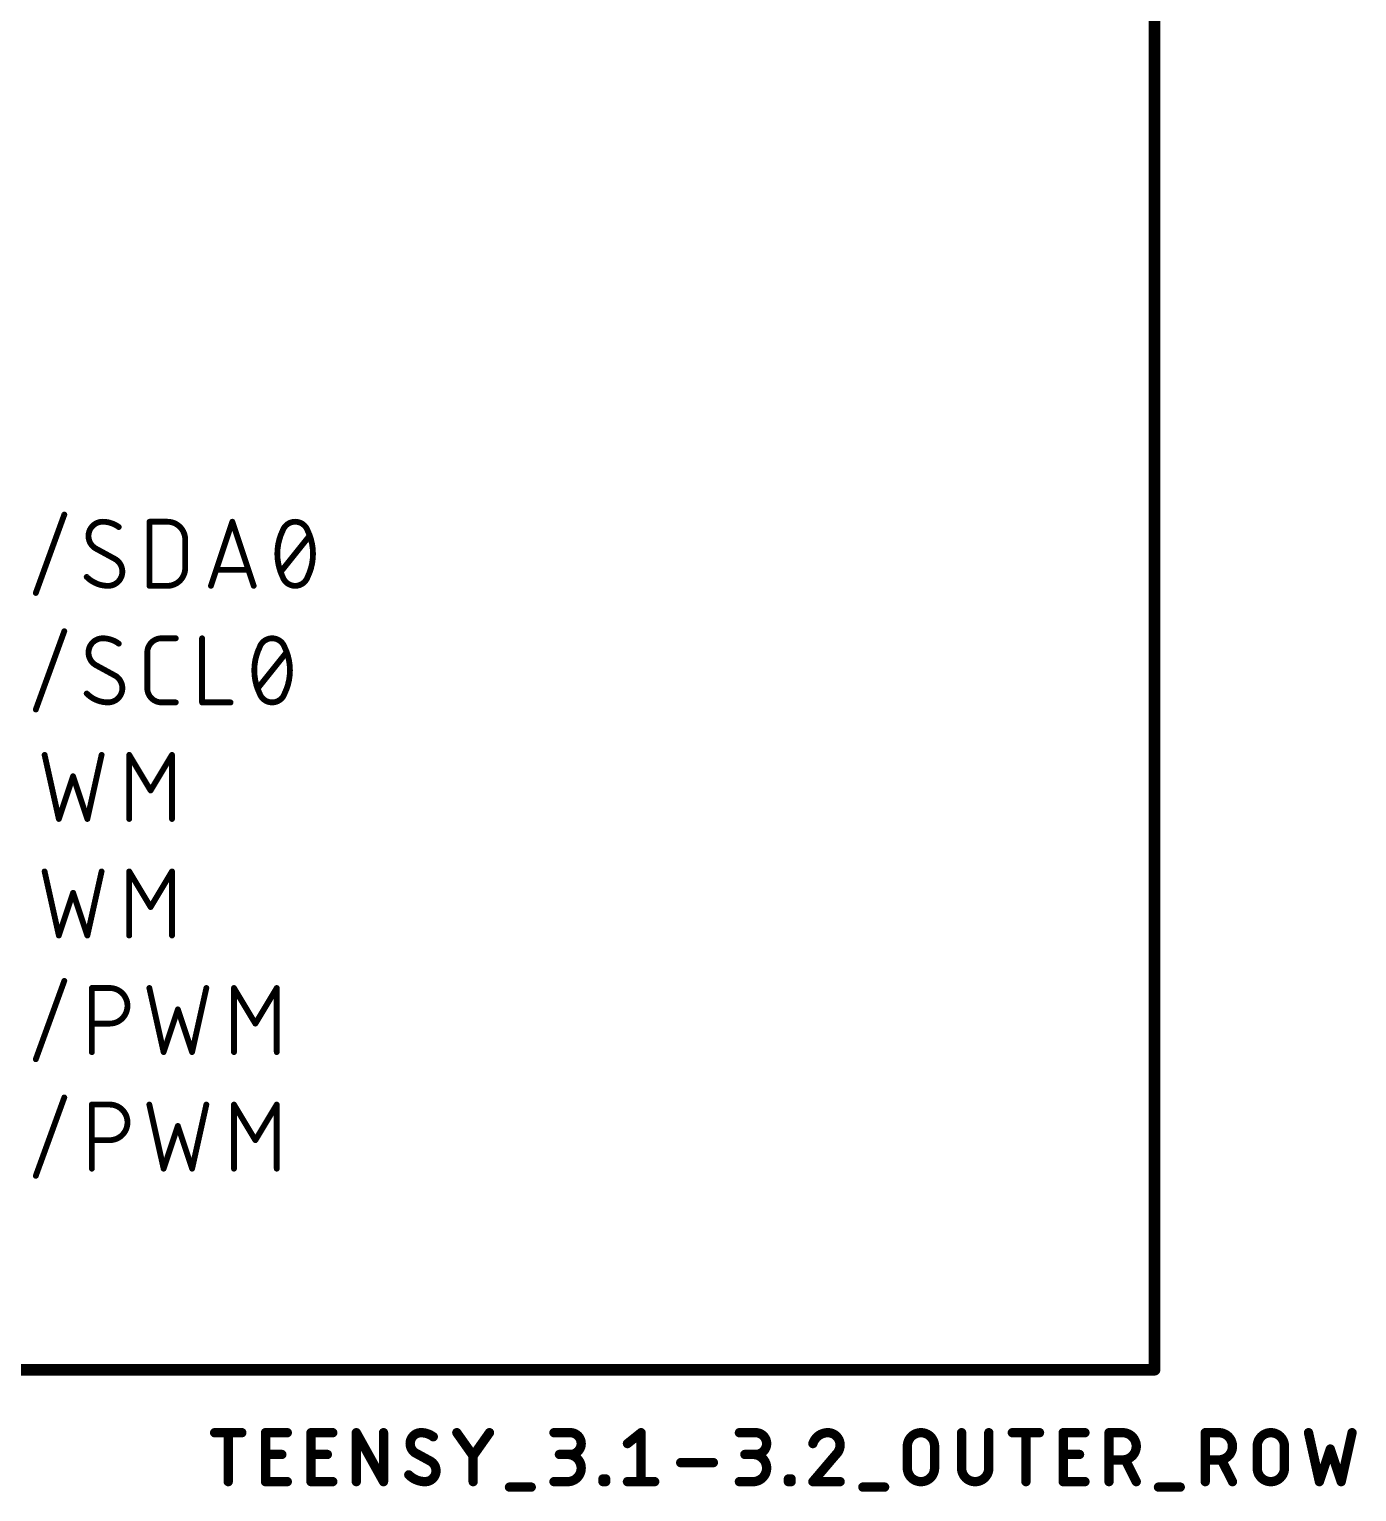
# Model space of a CAD drawing. Extents: x -1 to 180, y 0 to 264.
# Drawn here: x 26.29 to 55.2, y 167.52 to 199.39 of the extents above; entities that cross this region are included whole.
import ezdxf

# ---------------------------------------------------------------- set-up
doc = ezdxf.new("R2010")
doc.units = 0
for name, color, linetype in [('94', 12, 'CONTINUOUS'), ('95', 251, 'CONTINUOUS'), ('96', 251, 'CONTINUOUS')]:
    doc.layers.add(name, color=color, linetype=linetype)

msp = doc.modelspace()

# ---------------------------------------------------------------- linework, layer by layer
at = {"layer": '94', "const_width": 0.254}
for points in [[(50.8, 170.18), (50.8, 238.76)], [(15.24, 170.18), (50.8, 170.18)]]:
    msp.add_lwpolyline(points, dxfattribs=at)
at = {"layer": '94', "const_width": 0.127}
for points in [[(50.7365, 170.18, 1), (50.8635, 170.18)], [(50.8, 170.1165, 1), (50.8, 170.2435)]]:
    msp.add_lwpolyline(points, format="xyb", dxfattribs=at)
at = {"layer": '95', "const_width": 0.127}
for points in [[(26.4329, 187.1063), (27.0538, 188.8137)], [(28.9105, 187.2615), (28.9105, 188.6585)], [(28.9105, 188.6585), (29.2986, 188.6585)], [(30.2474, 187.2615), (30.713, 188.6585)], [(30.713, 188.6585), (31.1787, 187.2615)], [(31.7715, 187.5719), (32.3923, 188.3481)], [(28.1625, 187.8436), (27.7357, 188.0764)], [(29.6866, 188.2704), (29.6866, 187.6496)], [(31.0623, 187.6107), (30.3638, 187.6107)], [(29.2986, 187.2615), (28.9105, 187.2615)], [(26.4329, 184.5663), (27.0538, 186.2737)], [(29.1713, 186.1185), (29.4818, 186.1185)], [(30.054, 186.1185), (30.054, 184.7215)], [(28.8609, 185.0319), (28.8609, 185.8081)], [(31.2695, 185.0319), (31.8904, 185.8081)], [(28.1625, 185.3036), (27.7357, 185.5364)], [(29.4818, 184.7215), (29.1713, 184.7215)], [(30.054, 184.7215), (30.6749, 184.7215)], [(26.6244, 183.5785), (26.9348, 182.1815)], [(27.5557, 182.1815), (27.8662, 183.5785)], [(28.4679, 182.1815), (28.4679, 183.5785)], [(28.4679, 183.5785), (28.9335, 182.8024)], [(28.9335, 182.8024), (29.3992, 183.5785)], [(29.3992, 183.5785), (29.3992, 182.1815)], [(26.9348, 182.1815), (27.2453, 183.1128)], [(27.2453, 183.1128), (27.5557, 182.1815)], [(26.6244, 181.0385), (26.9348, 179.6415)], [(27.5557, 179.6415), (27.8662, 181.0385)], [(28.4679, 179.6415), (28.4679, 181.0385)], [(28.4679, 181.0385), (28.9335, 180.2624)], [(28.9335, 180.2624), (29.3992, 181.0385)], [(29.3992, 181.0385), (29.3992, 179.6415)], [(26.9348, 179.6415), (27.2453, 180.5728)], [(27.2453, 180.5728), (27.5557, 179.6415)], [(26.4329, 176.9463), (27.0538, 178.6537)], [(27.6534, 177.1015), (27.6534, 178.4985)], [(27.6534, 178.4985), (28.0415, 178.4985)], [(28.9058, 178.4985), (29.2163, 177.1015)], [(29.8372, 177.1015), (30.1476, 178.4985)], [(30.7493, 177.1015), (30.7493, 178.4985)], [(30.7493, 178.4985), (31.215, 177.7224)], [(31.215, 177.7224), (31.6806, 178.4985)], [(31.6806, 178.4985), (31.6806, 177.1015)], [(29.2163, 177.1015), (29.5267, 178.0328)], [(29.5267, 178.0328), (29.8372, 177.1015)], [(28.0415, 177.7224), (27.6534, 177.7224)], [(26.4329, 174.4063), (27.0538, 176.1137)], [(27.6534, 174.5615), (27.6534, 175.9585)], [(27.6534, 175.9585), (28.0415, 175.9585)], [(28.9058, 175.9585), (29.2163, 174.5615)], [(29.8372, 174.5615), (30.1476, 175.9585)], [(30.7493, 174.5615), (30.7493, 175.9585)], [(30.7493, 175.9585), (31.215, 175.1824)], [(31.215, 175.1824), (31.6806, 175.9585)], [(31.6806, 175.9585), (31.6806, 174.5615)], [(29.2163, 174.5615), (29.5267, 175.4928)], [(29.5267, 175.4928), (29.8372, 174.5615)], [(28.0415, 175.1824), (27.6534, 175.1824)]]:
    msp.add_lwpolyline(points, dxfattribs=at)
at = {"layer": '95'}
for points, const_width in [([(27.0837, 188.8029, 1), (27.024, 188.8246)], 0.0635), ([(27.8909, 188.6585, 0.4142), (27.5805, 188.3481)], 0.127), ([(28.2402, 188.5421, 0.1623), (27.8909, 188.6585)], 0.127), ([(27.8909, 188.6902, 1), (27.8909, 188.6268)], 0.0635), ([(27.8909, 188.6267, 1), (27.8909, 188.6902)], 0.0635), ([(28.9423, 188.6585, 1), (28.8788, 188.6585)], 0.0635), ([(28.9105, 188.6902, 1), (28.9105, 188.6268)], 0.0635), ([(29.6866, 188.2704, 0.4142), (29.2986, 188.6585)], 0.127), ([(29.2986, 188.6902, 1), (29.2986, 188.6268)], 0.0635), ([(29.2986, 188.6268, 1), (29.2986, 188.6902)], 0.0635), ([(30.7432, 188.6685, 1), (30.6829, 188.6485)], 0.0635), ([(30.7432, 188.6485, 1), (30.6829, 188.6685)], 0.0635), ([(32.0819, 188.6585, 0.3205), (31.8103, 188.4645)], 0.127), ([(32.3535, 188.4645, 0.3205), (32.0819, 188.6585)], 0.127), ([(32.0819, 188.6902, 1), (32.0819, 188.6268)], 0.0635), ([(32.0819, 188.6268, 1), (32.0819, 188.6902)], 0.0635), ([(27.6122, 188.3481, 1), (27.5487, 188.3481)], 0.0635), ([(27.5487, 188.3481, 1), (27.6122, 188.3481)], 0.0635), ([(27.5805, 188.3481, 0.2656), (27.7357, 188.0764)], 0.127), ([(28.2211, 188.5167, 1), (28.2592, 188.5675)], 0.0635), ([(31.8103, 188.4645, 0.1139), (31.6938, 187.96)], 0.127), ([(31.7802, 188.4748, 1), (31.8403, 188.4542)], 0.0635), ([(31.8388, 188.4506, 1), (31.7817, 188.4784)], 0.0635), ([(32.47, 187.96, 0.1139), (32.3535, 188.4645)], 0.127), ([(32.3821, 188.4784, 1), (32.325, 188.4506)], 0.0635), ([(32.3235, 188.4542, 1), (32.3836, 188.4748)], 0.0635), ([(32.4171, 188.3282, 1), (32.3676, 188.3679)], 0.0635), ([(27.7509, 188.1043, 1), (27.7205, 188.0485)], 0.0635), ([(27.7196, 188.0491, 1), (27.7518, 188.1038)], 0.0635), ([(29.7184, 188.2704, 1), (29.6549, 188.2704)], 0.0635), ([(29.6549, 188.2704, 1), (29.7184, 188.2704)], 0.0635), ([(28.3178, 187.5719, 0.2656), (28.1625, 187.8436)], 0.127), ([(28.1787, 187.8709, 1), (28.1464, 187.8162)], 0.0635), ([(28.1473, 187.8157, 1), (28.1778, 187.8715)], 0.0635), ([(29.2986, 187.2615, 0.4142), (29.6866, 187.6496)], 0.127), ([(29.7184, 187.6496, 1), (29.6549, 187.6496)], 0.0635), ([(31.6938, 187.96, 0.1139), (31.8103, 187.4555)], 0.127), ([(31.7256, 187.96, 1), (31.6621, 187.96)], 0.0635), ([(31.6621, 187.96, 1), (31.7256, 187.96)], 0.0635), ([(32.3535, 187.4555, 0.1139), (32.47, 187.96)], 0.127), ([(32.5017, 187.96, 1), (32.4382, 187.96)], 0.0635), ([(32.4382, 187.96, 1), (32.5017, 187.96)], 0.0635), ([(27.5417, 187.4555, 0.2), (28.0073, 187.2615)], 0.127), ([(27.5642, 187.4779, 1), (27.5191, 187.4332)], 0.0635), ([(28.0073, 187.2615, 0.4142), (28.3178, 187.5719)], 0.127), ([(28.3495, 187.5719, 1), (28.286, 187.5719)], 0.0635), ([(28.286, 187.5719, 1), (28.3495, 187.5719)], 0.0635), ([(29.6549, 187.6496, 1), (29.7184, 187.6496)], 0.0635), ([(30.3638, 187.6425, 1), (30.3638, 187.579)], 0.0635), ([(31.0623, 187.579, 1), (31.0623, 187.6425)], 0.0635), ([(31.7467, 187.5918, 1), (31.7962, 187.5521)], 0.0635), ([(31.8403, 187.4658, 1), (31.7802, 187.4452)], 0.0635), ([(31.8103, 187.4555, 0.3205), (32.0819, 187.2615)], 0.127), ([(31.7817, 187.4416, 1), (31.8388, 187.4694)], 0.0635), ([(32.0819, 187.2615, 0.3205), (32.3535, 187.4555)], 0.127), ([(32.325, 187.4694, 1), (32.3821, 187.4416)], 0.0635), ([(32.3836, 187.4452, 1), (32.3235, 187.4658)], 0.0635), ([(26.4031, 187.1171, 1), (26.4628, 187.0954)], 0.0635), ([(28.0073, 187.2933, 1), (28.0073, 187.2298)], 0.0635), ([(28.0073, 187.2298, 1), (28.0073, 187.2932)], 0.0635), ([(28.9105, 187.2933, 1), (28.9105, 187.2298)], 0.0635), ([(28.8788, 187.2615, 1), (28.9423, 187.2615)], 0.0635), ([(29.2986, 187.2932, 1), (29.2986, 187.2298)], 0.0635), ([(29.2986, 187.2298, 1), (29.2986, 187.2933)], 0.0635), ([(30.2173, 187.2715, 1), (30.2775, 187.2515)], 0.0635), ([(31.1486, 187.2515, 1), (31.2088, 187.2715)], 0.0635), ([(32.0819, 187.2932, 1), (32.0819, 187.2298)], 0.0635), ([(32.0819, 187.2298, 1), (32.0819, 187.2932)], 0.0635), ([(27.0837, 186.2629, 1), (27.024, 186.2846)], 0.0635), ([(27.8909, 186.1185, 0.4142), (27.5805, 185.8081)], 0.127), ([(28.2402, 186.0021, 0.1623), (27.8909, 186.1185)], 0.127), ([(27.8909, 186.1502, 1), (27.8909, 186.0868)], 0.0635), ([(27.8909, 186.0867, 1), (27.8909, 186.1502)], 0.0635), ([(29.1713, 186.1185, 0.4142), (28.8609, 185.8081)], 0.127), ([(29.1713, 186.1502, 1), (29.1713, 186.0868)], 0.0635), ([(29.1713, 186.0868, 1), (29.1713, 186.1502)], 0.0635), ([(29.4818, 186.0868, 1), (29.4818, 186.1502)], 0.0635), ([(30.0857, 186.1185, 1), (30.0222, 186.1185)], 0.0635), ([(31.58, 186.1185, 0.3205), (31.3084, 185.9245)], 0.127), ([(31.8516, 185.9245, 0.3205), (31.58, 186.1185)], 0.127), ([(31.58, 186.1502, 1), (31.58, 186.0868)], 0.0635), ([(31.58, 186.0868, 1), (31.58, 186.1502)], 0.0635), ([(27.6122, 185.8081, 1), (27.5487, 185.8081)], 0.0635), ([(27.5487, 185.8081, 1), (27.6122, 185.8081)], 0.0635), ([(27.5805, 185.8081, 0.2656), (27.7357, 185.5364)], 0.127), ([(28.2211, 185.9767, 1), (28.2592, 186.0275)], 0.0635), ([(28.8926, 185.8081, 1), (28.8291, 185.8081)], 0.0635), ([(28.8291, 185.8081, 1), (28.8926, 185.8081)], 0.0635), ([(31.3084, 185.9245, 0.1139), (31.1919, 185.42)], 0.127), ([(31.2783, 185.9348, 1), (31.3384, 185.9142)], 0.0635), ([(31.3369, 185.9106, 1), (31.2798, 185.9384)], 0.0635), ([(31.968, 185.42, 0.1139), (31.8516, 185.9245)], 0.127), ([(31.8802, 185.9384, 1), (31.8231, 185.9106)], 0.0635), ([(31.8216, 185.9142, 1), (31.8817, 185.9348)], 0.0635), ([(31.9152, 185.7882, 1), (31.8656, 185.8279)], 0.0635), ([(27.7509, 185.5643, 1), (27.7205, 185.5085)], 0.0635), ([(27.7196, 185.5091, 1), (27.7518, 185.5638)], 0.0635), ([(31.1919, 185.42, 0.1139), (31.3084, 184.9155)], 0.127), ([(31.2237, 185.42, 1), (31.1602, 185.42)], 0.0635), ([(31.8516, 184.9155, 0.1139), (31.968, 185.42)], 0.127), ([(31.9998, 185.42, 1), (31.9363, 185.42)], 0.0635), ([(28.3178, 185.0319, 0.2656), (28.1625, 185.3036)], 0.127), ([(28.1787, 185.3309, 1), (28.1464, 185.2762)], 0.0635), ([(28.1473, 185.2757, 1), (28.1778, 185.3315)], 0.0635), ([(31.1602, 185.42, 1), (31.2237, 185.42)], 0.0635), ([(31.9363, 185.42, 1), (31.9998, 185.42)], 0.0635), ([(27.5417, 184.9155, 0.2), (28.0073, 184.7215)], 0.127), ([(27.5642, 184.9379, 1), (27.5191, 184.8932)], 0.0635), ([(28.0073, 184.7215, 0.4142), (28.3178, 185.0319)], 0.127), ([(28.3495, 185.0319, 1), (28.286, 185.0319)], 0.0635), ([(28.286, 185.0319, 1), (28.3495, 185.0319)], 0.0635), ([(28.8926, 185.0319, 1), (28.8291, 185.0319)], 0.0635), ([(28.8291, 185.0319, 1), (28.8926, 185.0319)], 0.0635), ([(28.8609, 185.0319, 0.4142), (29.1713, 184.7215)], 0.127), ([(31.2448, 185.0518, 1), (31.2943, 185.0121)], 0.0635), ([(31.3384, 184.9258, 1), (31.2783, 184.9052)], 0.0635), ([(31.3084, 184.9155, 0.3205), (31.58, 184.7215)], 0.127), ([(31.2798, 184.9016, 1), (31.3369, 184.9294)], 0.0635), ([(31.58, 184.7215, 0.3205), (31.8516, 184.9155)], 0.127), ([(31.8231, 184.9294, 1), (31.8802, 184.9016)], 0.0635), ([(31.8817, 184.9052, 1), (31.8216, 184.9258)], 0.0635), ([(26.4031, 184.5771, 1), (26.4628, 184.5554)], 0.0635), ([(28.0073, 184.7533, 1), (28.0073, 184.6898)], 0.0635), ([(28.0073, 184.6898, 1), (28.0073, 184.7532)], 0.0635), ([(29.1713, 184.7533, 1), (29.1713, 184.6898)], 0.0635), ([(29.1713, 184.6898, 1), (29.1713, 184.7533)], 0.0635), ([(29.4818, 184.6898, 1), (29.4818, 184.7533)], 0.0635), ([(30.054, 184.7533, 1), (30.054, 184.6898)], 0.0635), ([(30.0222, 184.7215, 1), (30.0857, 184.7215)], 0.0635), ([(30.6749, 184.6898, 1), (30.6749, 184.7533)], 0.0635), ([(31.58, 184.7532, 1), (31.58, 184.6898)], 0.0635), ([(31.58, 184.6898, 1), (31.58, 184.7532)], 0.0635), ([(26.6554, 183.5854, 1), (26.5934, 183.5716)], 0.0635), ([(27.8972, 183.5716, 1), (27.8352, 183.5854)], 0.0635), ([(28.4996, 183.5785, 1), (28.4361, 183.5785)], 0.0635), ([(28.4951, 183.5948, 1), (28.4407, 183.5622)], 0.0635), ([(29.431, 183.5785, 1), (29.3675, 183.5785)], 0.0635), ([(29.4264, 183.5622, 1), (29.372, 183.5948)], 0.0635), ([(27.2754, 183.1229, 1), (27.2152, 183.1028)], 0.0635), ([(27.2754, 183.1028, 1), (27.2152, 183.1229)], 0.0635), ([(28.9063, 182.8187, 1), (28.9608, 182.7861)], 0.0635), ([(28.9063, 182.7861, 1), (28.9608, 182.8187)], 0.0635), ([(26.9047, 182.1915, 1), (26.965, 182.1715)], 0.0635), ([(26.9039, 182.1746, 1), (26.9658, 182.1884)], 0.0635), ([(27.5247, 182.1884, 1), (27.5867, 182.1746)], 0.0635), ([(27.5256, 182.1715, 1), (27.5859, 182.1915)], 0.0635), ([(28.4361, 182.1815, 1), (28.4996, 182.1815)], 0.0635), ([(29.3675, 182.1815, 1), (29.431, 182.1815)], 0.0635), ([(26.6554, 181.0454, 1), (26.5934, 181.0316)], 0.0635), ([(27.8972, 181.0316, 1), (27.8352, 181.0454)], 0.0635), ([(28.4996, 181.0385, 1), (28.4361, 181.0385)], 0.0635), ([(28.4951, 181.0548, 1), (28.4407, 181.0222)], 0.0635), ([(29.431, 181.0385, 1), (29.3675, 181.0385)], 0.0635), ([(29.4264, 181.0222, 1), (29.372, 181.0548)], 0.0635), ([(27.2754, 180.5829, 1), (27.2152, 180.5628)], 0.0635), ([(27.2754, 180.5628, 1), (27.2152, 180.5829)], 0.0635), ([(28.9063, 180.2787, 1), (28.9608, 180.2461)], 0.0635), ([(28.9063, 180.2461, 1), (28.9608, 180.2787)], 0.0635), ([(26.9047, 179.6515, 1), (26.965, 179.6315)], 0.0635), ([(26.9039, 179.6346, 1), (26.9658, 179.6484)], 0.0635), ([(27.5247, 179.6484, 1), (27.5867, 179.6346)], 0.0635), ([(27.5256, 179.6315, 1), (27.5859, 179.6515)], 0.0635), ([(28.4361, 179.6415, 1), (28.4996, 179.6415)], 0.0635), ([(29.3675, 179.6415, 1), (29.431, 179.6415)], 0.0635), ([(27.0837, 178.6429, 1), (27.024, 178.6646)], 0.0635), ([(27.6852, 178.4985, 1), (27.6217, 178.4985)], 0.0635), ([(27.6534, 178.5302, 1), (27.6534, 178.4668)], 0.0635), ([(28.0415, 177.7224, 1), (28.0415, 178.4985)], 0.127), ([(28.0415, 178.5302, 1), (28.0415, 178.4668)], 0.0635), ([(28.0415, 178.4668, 1), (28.0415, 178.5302)], 0.0635), ([(28.9368, 178.5054, 1), (28.8748, 178.4916)], 0.0635), ([(30.1786, 178.4916, 1), (30.1166, 178.5054)], 0.0635), ([(30.781, 178.4985, 1), (30.7175, 178.4985)], 0.0635), ([(30.7765, 178.5148, 1), (30.7221, 178.4822)], 0.0635), ([(31.7124, 178.4985, 1), (31.6489, 178.4985)], 0.0635), ([(31.7079, 178.4822, 1), (31.6534, 178.5148)], 0.0635), ([(29.5568, 178.0429, 1), (29.4966, 178.0228)], 0.0635), ([(29.5568, 178.0228, 1), (29.4966, 178.0429)], 0.0635), ([(27.6534, 177.7541, 1), (27.6534, 177.6906)], 0.0635), ([(28.0415, 177.7541, 1), (28.0415, 177.6906)], 0.0635), ([(28.0415, 177.6906, 1), (28.0415, 177.7541)], 0.0635), ([(31.1877, 177.7387, 1), (31.2422, 177.7061)], 0.0635), ([(31.1877, 177.7061, 1), (31.2422, 177.7387)], 0.0635), ([(26.4031, 176.9571, 1), (26.4628, 176.9354)], 0.0635), ([(27.6217, 177.1015, 1), (27.6852, 177.1015)], 0.0635), ([(29.1861, 177.1115, 1), (29.2464, 177.0915)], 0.0635), ([(29.1853, 177.0946, 1), (29.2473, 177.1084)], 0.0635), ([(29.8062, 177.1084, 1), (29.8681, 177.0946)], 0.0635), ([(29.807, 177.0915, 1), (29.8673, 177.1115)], 0.0635), ([(30.7175, 177.1015, 1), (30.781, 177.1015)], 0.0635), ([(31.6489, 177.1015, 1), (31.7124, 177.1015)], 0.0635), ([(27.0837, 176.1029, 1), (27.024, 176.1246)], 0.0635), ([(27.6534, 175.9903, 1), (27.6534, 175.9268)], 0.0635), ([(27.6852, 175.9585, 1), (27.6217, 175.9585)], 0.0635), ([(28.0415, 175.1824, 1), (28.0415, 175.9585)], 0.127), ([(28.0415, 175.9903, 1), (28.0415, 175.9268)], 0.0635), ([(28.0415, 175.9268, 1), (28.0415, 175.9903)], 0.0635), ([(28.9368, 175.9654, 1), (28.8748, 175.9516)], 0.0635), ([(30.1786, 175.9516, 1), (30.1166, 175.9654)], 0.0635), ([(30.781, 175.9585, 1), (30.7175, 175.9585)], 0.0635), ([(30.7765, 175.9748, 1), (30.7221, 175.9422)], 0.0635), ([(31.7124, 175.9585, 1), (31.6489, 175.9585)], 0.0635), ([(31.7079, 175.9422, 1), (31.6534, 175.9748)], 0.0635), ([(29.5568, 175.5029, 1), (29.4966, 175.4828)], 0.0635), ([(29.5568, 175.4828, 1), (29.4966, 175.5029)], 0.0635), ([(27.6534, 175.2141, 1), (27.6534, 175.1506)], 0.0635), ([(28.0415, 175.2141, 1), (28.0415, 175.1506)], 0.0635), ([(28.0415, 175.1506, 1), (28.0415, 175.2141)], 0.0635), ([(31.1877, 175.1987, 1), (31.2422, 175.1661)], 0.0635), ([(31.1877, 175.1661, 1), (31.2422, 175.1987)], 0.0635), ([(26.4031, 174.4171, 1), (26.4628, 174.3954)], 0.0635), ([(27.6217, 174.5615, 1), (27.6852, 174.5615)], 0.0635), ([(29.1861, 174.5715, 1), (29.2464, 174.5515)], 0.0635), ([(29.1853, 174.5546, 1), (29.2473, 174.5684)], 0.0635), ([(29.8062, 174.5684, 1), (29.8681, 174.5546)], 0.0635), ([(29.807, 174.5515, 1), (29.8673, 174.5715)], 0.0635), ([(30.7175, 174.5615, 1), (30.781, 174.5615)], 0.0635), ([(31.6489, 174.5615, 1), (31.7124, 174.5615)], 0.0635)]:
    msp.add_lwpolyline(points, format="xyb", dxfattribs=dict(at, const_width=const_width))
at = {"layer": '96', "const_width": 0.2032}
for points in [[(30.3276, 168.8084), (30.9203, 168.8084)], [(30.6239, 167.7416), (30.6239, 168.8084)], [(31.4359, 167.7416), (31.4359, 168.8084)], [(31.4359, 168.8084), (31.91, 168.8084)], [(32.4265, 167.7416), (32.4265, 168.8084)], [(32.4265, 168.8084), (32.9006, 168.8084)], [(33.4137, 167.7416), (33.4137, 168.8084)], [(33.4137, 168.8084), (34.0064, 167.7416)], [(34.0064, 167.7416), (34.0064, 168.8084)], [(35.6023, 168.8084), (35.9579, 168.3046)], [(35.9579, 168.3046), (36.3135, 168.8084)], [(37.719, 168.8084), (38.0746, 168.8084)], [(39.3192, 168.5713), (39.6155, 168.8084)], [(39.6155, 168.8084), (39.6155, 167.7416)], [(41.7576, 168.8084), (42.1132, 168.8084)], [(46.5963, 168.8084), (46.5963, 168.0379)], [(47.1889, 168.0379), (47.1889, 168.8084)], [(47.7012, 168.8084), (48.2938, 168.8084)], [(47.9975, 167.7416), (47.9975, 168.8084)], [(48.8094, 167.7416), (48.8094, 168.8084)], [(48.8094, 168.8084), (49.2836, 168.8084)], [(49.8077, 167.7416), (49.8077, 168.8084)], [(49.8077, 168.8084), (50.104, 168.8084)], [(51.9032, 167.7416), (51.9032, 168.8084)], [(51.9032, 168.8084), (52.1995, 168.8084)], [(54.1527, 168.8084), (54.3898, 167.7416)], [(54.8639, 167.7416), (55.101, 168.8084)], [(45.4152, 168.0379), (45.4152, 168.5121)], [(46.0078, 168.5121), (46.0078, 168.0379)], [(53.0351, 168.0379), (53.0351, 168.5121)], [(53.6278, 168.5121), (53.6278, 168.0379)], [(31.4359, 168.3343), (31.7915, 168.3343)], [(32.4265, 168.3343), (32.7821, 168.3343)], [(35.0308, 168.1861), (34.7049, 168.3639)], [(35.9579, 167.7416), (35.9579, 168.3046)], [(38.0746, 168.3343), (37.8375, 168.3343)], [(42.1132, 168.3343), (41.8761, 168.3343)], [(43.8615, 168.3343), (43.3578, 167.7416)], [(48.8094, 168.3343), (49.165, 168.3343)], [(50.104, 168.2157), (49.8077, 168.2157)], [(50.4004, 167.7416), (50.1633, 168.2157)], [(52.1995, 168.2157), (51.9032, 168.2157)], [(52.4959, 167.7416), (52.2588, 168.2157)], [(54.3898, 167.7416), (54.6269, 168.4528)], [(54.6269, 168.4528), (54.8639, 167.7416)], [(40.4791, 168.1565), (41.1903, 168.1565)], [(31.91, 167.7416), (31.4359, 167.7416)], [(32.9006, 167.7416), (32.4265, 167.7416)], [(36.7496, 167.6231), (37.2237, 167.6231)], [(37.719, 167.7416), (38.0153, 167.7416)], [(38.7858, 167.7416), (38.7858, 167.8009)], [(38.7858, 167.8009), (38.845, 167.8009)], [(38.845, 167.7416), (38.7858, 167.7416)], [(38.845, 167.8009), (38.845, 167.7416)], [(39.3192, 167.7416), (39.9118, 167.7416)], [(41.7576, 167.7416), (42.0539, 167.7416)], [(42.8244, 167.7416), (42.8244, 167.8009)], [(42.8244, 167.8009), (42.8836, 167.8009)], [(42.8836, 167.7416), (42.8244, 167.7416)], [(42.8836, 167.8009), (42.8836, 167.7416)], [(43.3578, 167.7416), (43.9504, 167.7416)], [(44.4457, 167.6231), (44.9199, 167.6231)], [(49.2836, 167.7416), (48.8094, 167.7416)], [(50.8846, 167.6231), (51.3588, 167.6231)]]:
    msp.add_lwpolyline(points, dxfattribs=at)
at = {"layer": '96'}
for points, const_width in [([(30.3276, 168.8592, 1), (30.3276, 168.7576)], 0.1016), ([(30.6747, 168.8084, 1), (30.5731, 168.8084)], 0.1016), ([(30.9203, 168.7576, 1), (30.9203, 168.8592)], 0.1016), ([(31.4867, 168.8084, 1), (31.3851, 168.8084)], 0.1016), ([(31.4359, 168.8592, 1), (31.4359, 168.7576)], 0.1016), ([(31.91, 168.7576, 1), (31.91, 168.8592)], 0.1016), ([(32.4773, 168.8084, 1), (32.3757, 168.8084)], 0.1016), ([(32.4265, 168.8592, 1), (32.4265, 168.7576)], 0.1016), ([(32.9006, 168.7576, 1), (32.9006, 168.8592)], 0.1016), ([(33.4645, 168.8084, 1), (33.3629, 168.8084)], 0.1016), ([(33.4581, 168.8331, 1), (33.3693, 168.7837)], 0.1016), ([(34.0572, 168.8084, 1), (33.9556, 168.8084)], 0.1016), ([(34.8234, 168.8084, 0.4142), (34.5863, 168.5713)], 0.2032), ([(35.0901, 168.7195, 0.1623), (34.8234, 168.8084)], 0.2032), ([(34.8234, 168.8592, 1), (34.8234, 168.7576)], 0.1016), ([(34.8234, 168.7576, 1), (34.8234, 168.8592)], 0.1016), ([(35.6438, 168.8377, 1), (35.5608, 168.7791)], 0.1016), ([(36.355, 168.7791, 1), (36.272, 168.8377)], 0.1016), ([(37.719, 168.8592, 1), (37.719, 168.7576)], 0.1016), ([(38.0746, 168.3343, 1), (38.0746, 168.8084)], 0.2032), ([(38.0746, 168.8592, 1), (38.0746, 168.7576)], 0.1016), ([(38.0746, 168.7576, 1), (38.0746, 168.8592)], 0.1016), ([(39.6663, 168.8084, 1), (39.5647, 168.8084)], 0.1016), ([(39.6472, 168.7687, 1), (39.5838, 168.8481)], 0.1016), ([(41.7576, 168.8592, 1), (41.7576, 168.7576)], 0.1016), ([(42.1132, 168.3343, 1), (42.1132, 168.8084)], 0.2032), ([(42.1132, 168.8592, 1), (42.1132, 168.7576)], 0.1016), ([(42.1132, 168.7576, 1), (42.1132, 168.8592)], 0.1016), ([(43.6837, 168.8084, 0.3252), (43.3578, 168.5713)], 0.2032), ([(43.9504, 168.5417, 0.4142), (43.6837, 168.8084)], 0.2032), ([(43.6837, 168.8592, 1), (43.6837, 168.7576)], 0.1016), ([(43.6837, 168.7576, 1), (43.6837, 168.8592)], 0.1016), ([(46.0078, 168.5121, 1), (45.4152, 168.5121)], 0.2032), ([(46.6471, 168.8084, 1), (46.5455, 168.8084)], 0.1016), ([(47.2397, 168.8084, 1), (47.1381, 168.8084)], 0.1016), ([(47.7012, 168.8592, 1), (47.7012, 168.7576)], 0.1016), ([(48.0483, 168.8084, 1), (47.9467, 168.8084)], 0.1016), ([(48.2938, 168.7576, 1), (48.2938, 168.8592)], 0.1016), ([(48.8602, 168.8084, 1), (48.7586, 168.8084)], 0.1016), ([(48.8094, 168.8592, 1), (48.8094, 168.7576)], 0.1016), ([(49.2836, 168.7576, 1), (49.2836, 168.8592)], 0.1016), ([(49.8585, 168.8084, 1), (49.7569, 168.8084)], 0.1016), ([(49.8077, 168.8592, 1), (49.8077, 168.7576)], 0.1016), ([(50.104, 168.2157, 1), (50.104, 168.8084)], 0.2032), ([(50.104, 168.8592, 1), (50.104, 168.7576)], 0.1016), ([(50.104, 168.7576, 1), (50.104, 168.8592)], 0.1016), ([(51.954, 168.8084, 1), (51.8524, 168.8084)], 0.1016), ([(51.9032, 168.8592, 1), (51.9032, 168.7576)], 0.1016), ([(52.1995, 168.2157, 1), (52.1995, 168.8084)], 0.2032), ([(52.1995, 168.8592, 1), (52.1995, 168.7576)], 0.1016), ([(52.1995, 168.7576, 1), (52.1995, 168.8592)], 0.1016), ([(53.6278, 168.5121, 1), (53.0351, 168.5121)], 0.2032), ([(54.2023, 168.8194, 1), (54.1032, 168.7974)], 0.1016), ([(55.1506, 168.7974, 1), (55.0514, 168.8194)], 0.1016), ([(34.5863, 168.5713, 0.2656), (34.7049, 168.3639)], 0.2032), ([(34.6371, 168.5713, 1), (34.5355, 168.5713)], 0.1016), ([(34.5355, 168.5713, 1), (34.6371, 168.5713)], 0.1016), ([(35.0596, 168.6789, 1), (35.1206, 168.7601)], 0.1016), ([(39.2874, 168.611, 1), (39.3509, 168.5317)], 0.1016), ([(43.3094, 168.587, 1), (43.4061, 168.5557)], 0.1016), ([(43.8615, 168.3343, 0.2053), (43.9504, 168.5417)], 0.2032), ([(44.0012, 168.5417, 1), (43.8996, 168.5417)], 0.1016), ([(43.8996, 168.5417, 1), (44.0012, 168.5417)], 0.1016), ([(45.466, 168.5121, 1), (45.3644, 168.5121)], 0.1016), ([(46.0586, 168.5121, 1), (45.957, 168.5121)], 0.1016), ([(53.0859, 168.5121, 1), (52.9843, 168.5121)], 0.1016), ([(53.6786, 168.5121, 1), (53.577, 168.5121)], 0.1016), ([(31.4359, 168.3851, 1), (31.4359, 168.2835)], 0.1016), ([(31.7915, 168.2835, 1), (31.7915, 168.3851)], 0.1016), ([(32.4265, 168.3851, 1), (32.4265, 168.2835)], 0.1016), ([(32.7821, 168.2835, 1), (32.7821, 168.3851)], 0.1016), ([(34.7292, 168.4085, 1), (34.6805, 168.3193)], 0.1016), ([(34.6791, 168.3201, 1), (34.7306, 168.4077)], 0.1016), ([(35.1494, 167.9787, 0.2656), (35.0308, 168.1861)], 0.2032), ([(35.0566, 168.2299, 1), (35.005, 168.1423)], 0.1016), ([(35.0065, 168.1415, 1), (35.0551, 168.2307)], 0.1016), ([(36.0087, 168.3046, 1), (35.9071, 168.3046)], 0.1016), ([(35.9164, 168.3339, 1), (35.9994, 168.2753)], 0.1016), ([(35.9164, 168.2753, 1), (35.9994, 168.3339)], 0.1016), ([(37.8375, 168.3851, 1), (37.8375, 168.2835)], 0.1016), ([(38.0153, 167.7416, 1), (38.0153, 168.3343)], 0.2032), ([(38.0153, 168.3851, 1), (38.0153, 168.2835)], 0.1016), ([(38.0746, 168.3851, 1), (38.0746, 168.2835)], 0.1016), ([(38.0746, 168.2835, 1), (38.0746, 168.3851)], 0.1016), ([(41.8761, 168.3851, 1), (41.8761, 168.2835)], 0.1016), ([(42.0539, 167.7416, 1), (42.0539, 168.3343)], 0.2032), ([(42.0539, 168.3851, 1), (42.0539, 168.2835)], 0.1016), ([(42.1132, 168.3851, 1), (42.1132, 168.2835)], 0.1016), ([(42.1132, 168.2835, 1), (42.1132, 168.3851)], 0.1016), ([(43.8265, 168.3711, 1), (43.8966, 168.2975)], 0.1016), ([(43.9002, 168.3014, 1), (43.8228, 168.3672)], 0.1016), ([(45.3644, 168.5121, 1), (45.466, 168.5121)], 0.1016), ([(45.957, 168.5121, 1), (46.0586, 168.5121)], 0.1016), ([(48.8094, 168.3851, 1), (48.8094, 168.2835)], 0.1016), ([(49.165, 168.2835, 1), (49.165, 168.3851)], 0.1016), ([(49.8077, 168.2665, 1), (49.8077, 168.1649)], 0.1016), ([(50.104, 168.2665, 1), (50.104, 168.1649)], 0.1016), ([(50.104, 168.1649, 1), (50.104, 168.2665)], 0.1016), ([(50.2087, 168.2384, 1), (50.1179, 168.193)], 0.1016), ([(51.9032, 168.2665, 1), (51.9032, 168.1649)], 0.1016), ([(52.1995, 168.2665, 1), (52.1995, 168.1649)], 0.1016), ([(52.1995, 168.1649, 1), (52.1995, 168.2665)], 0.1016), ([(52.3042, 168.2384, 1), (52.2134, 168.193)], 0.1016), ([(52.9843, 168.5121, 1), (53.0859, 168.5121)], 0.1016), ([(53.577, 168.5121, 1), (53.6786, 168.5121)], 0.1016), ([(54.6751, 168.4689, 1), (54.5787, 168.4367)], 0.1016), ([(54.6751, 168.4367, 1), (54.5787, 168.4689)], 0.1016), ([(34.5567, 167.8898, 0.2), (34.9123, 167.7416)], 0.2032), ([(34.5928, 167.9255, 1), (34.5206, 167.854)], 0.1016), ([(34.9123, 167.7416, 0.4142), (35.1494, 167.9787)], 0.2032), ([(35.2002, 167.9787, 1), (35.0986, 167.9787)], 0.1016), ([(35.0986, 167.9787, 1), (35.2002, 167.9787)], 0.1016), ([(40.4791, 168.2073, 1), (40.4791, 168.1057)], 0.1016), ([(41.1903, 168.1057, 1), (41.1903, 168.2073)], 0.1016), ([(45.4152, 168.0379, 1), (46.0078, 168.0379)], 0.2032), ([(45.466, 168.0379, 1), (45.3644, 168.0379)], 0.1016), ([(45.3644, 168.0379, 1), (45.466, 168.0379)], 0.1016), ([(46.0586, 168.0379, 1), (45.957, 168.0379)], 0.1016), ([(45.957, 168.0379, 1), (46.0586, 168.0379)], 0.1016), ([(46.5963, 168.0379, 1), (47.1889, 168.0379)], 0.2032), ([(46.6471, 168.0379, 1), (46.5455, 168.0379)], 0.1016), ([(46.5455, 168.0379, 1), (46.6471, 168.0379)], 0.1016), ([(47.2397, 168.0379, 1), (47.1381, 168.0379)], 0.1016), ([(47.1381, 168.0379, 1), (47.2397, 168.0379)], 0.1016), ([(53.0351, 168.0379, 1), (53.6278, 168.0379)], 0.2032), ([(53.0859, 168.0379, 1), (52.9843, 168.0379)], 0.1016), ([(52.9843, 168.0379, 1), (53.0859, 168.0379)], 0.1016), ([(53.6786, 168.0379, 1), (53.577, 168.0379)], 0.1016), ([(53.577, 168.0379, 1), (53.6786, 168.0379)], 0.1016), ([(30.5731, 167.7416, 1), (30.6747, 167.7416)], 0.1016), ([(31.4359, 167.7924, 1), (31.4359, 167.6908)], 0.1016), ([(31.3851, 167.7416, 1), (31.4867, 167.7416)], 0.1016), ([(31.91, 167.6908, 1), (31.91, 167.7924)], 0.1016), ([(32.4265, 167.7924, 1), (32.4265, 167.6908)], 0.1016), ([(32.3757, 167.7416, 1), (32.4773, 167.7416)], 0.1016), ([(32.9006, 167.6908, 1), (32.9006, 167.7924)], 0.1016), ([(33.3629, 167.7416, 1), (33.4645, 167.7416)], 0.1016), ([(33.9556, 167.7416, 1), (34.0572, 167.7416)], 0.1016), ([(33.9619, 167.7169, 1), (34.0508, 167.7663)], 0.1016), ([(34.9123, 167.7924, 1), (34.9123, 167.6908)], 0.1016), ([(34.9123, 167.6908, 1), (34.9123, 167.7924)], 0.1016), ([(35.9071, 167.7416, 1), (36.0087, 167.7416)], 0.1016), ([(36.7496, 167.6739, 1), (36.7496, 167.5723)], 0.1016), ([(37.2237, 167.5723, 1), (37.2237, 167.6739)], 0.1016), ([(37.719, 167.7924, 1), (37.719, 167.6908)], 0.1016), ([(38.0153, 167.7924, 1), (38.0153, 167.6908)], 0.1016), ([(38.0153, 167.6908, 1), (38.0153, 167.7924)], 0.1016), ([(38.8366, 167.8009, 1), (38.735, 167.8009)], 0.1016), ([(38.7858, 167.8517, 1), (38.7858, 167.7501)], 0.1016), ([(38.7858, 167.7924, 1), (38.7858, 167.6908)], 0.1016), ([(38.735, 167.7416, 1), (38.8366, 167.7416)], 0.1016), ([(38.8958, 167.8009, 1), (38.7942, 167.8009)], 0.1016), ([(38.7942, 167.7416, 1), (38.8958, 167.7416)], 0.1016), ([(38.845, 167.7501, 1), (38.845, 167.8517)], 0.1016), ([(38.845, 167.6908, 1), (38.845, 167.7924)], 0.1016), ([(39.3192, 167.7924, 1), (39.3192, 167.6908)], 0.1016), ([(39.5647, 167.7416, 1), (39.6663, 167.7416)], 0.1016), ([(39.9118, 167.6908, 1), (39.9118, 167.7924)], 0.1016), ([(41.7576, 167.7924, 1), (41.7576, 167.6908)], 0.1016), ([(42.0539, 167.7924, 1), (42.0539, 167.6908)], 0.1016), ([(42.0539, 167.6908, 1), (42.0539, 167.7924)], 0.1016), ([(42.8752, 167.8009, 1), (42.7736, 167.8009)], 0.1016), ([(42.8244, 167.8517, 1), (42.8244, 167.7501)], 0.1016), ([(42.8244, 167.7924, 1), (42.8244, 167.6908)], 0.1016), ([(42.7736, 167.7416, 1), (42.8752, 167.7416)], 0.1016), ([(42.9344, 167.8009, 1), (42.8328, 167.8009)], 0.1016), ([(42.8328, 167.7416, 1), (42.9344, 167.7416)], 0.1016), ([(42.8836, 167.7501, 1), (42.8836, 167.8517)], 0.1016), ([(42.8836, 167.6908, 1), (42.8836, 167.7924)], 0.1016), ([(43.3578, 167.7924, 1), (43.3578, 167.6908)], 0.1016), ([(43.3191, 167.7745, 1), (43.3965, 167.7087)], 0.1016), ([(43.9504, 167.6908, 1), (43.9504, 167.7924)], 0.1016), ([(44.4457, 167.6739, 1), (44.4457, 167.5723)], 0.1016), ([(44.9199, 167.5723, 1), (44.9199, 167.6739)], 0.1016), ([(47.9467, 167.7416, 1), (48.0483, 167.7416)], 0.1016), ([(48.8094, 167.7924, 1), (48.8094, 167.6908)], 0.1016), ([(48.7586, 167.7416, 1), (48.8602, 167.7416)], 0.1016), ([(49.2836, 167.6908, 1), (49.2836, 167.7924)], 0.1016), ([(49.7569, 167.7416, 1), (49.8585, 167.7416)], 0.1016), ([(50.3549, 167.7189, 1), (50.4458, 167.7643)], 0.1016), ([(50.8846, 167.6739, 1), (50.8846, 167.5723)], 0.1016), ([(51.3588, 167.5723, 1), (51.3588, 167.6739)], 0.1016), ([(51.8524, 167.7416, 1), (51.954, 167.7416)], 0.1016), ([(52.4504, 167.7189, 1), (52.5413, 167.7643)], 0.1016), ([(54.3416, 167.7577, 1), (54.438, 167.7255)], 0.1016), ([(54.3402, 167.7306, 1), (54.4394, 167.7526)], 0.1016), ([(54.8144, 167.7526, 1), (54.9135, 167.7306)], 0.1016), ([(54.8158, 167.7255, 1), (54.9121, 167.7577)], 0.1016)]:
    msp.add_lwpolyline(points, format="xyb", dxfattribs=dict(at, const_width=const_width))

doc.saveas('drawing.dxf')
